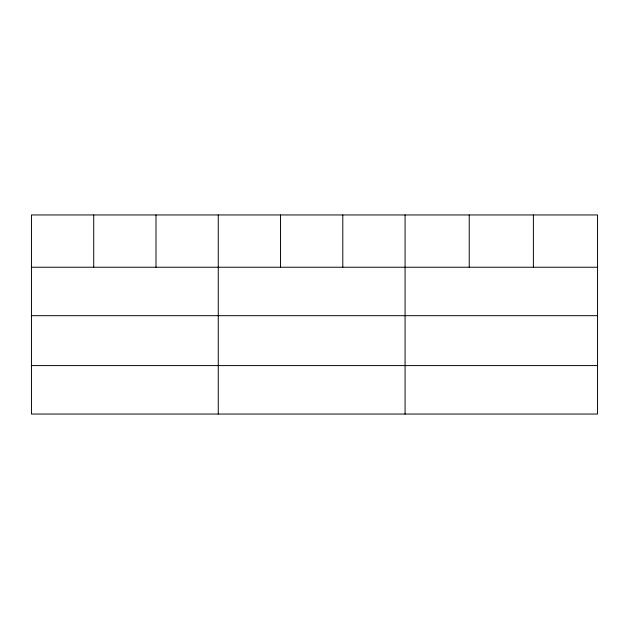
<?xml version="1.0" encoding="UTF-8"?>
<svg xmlns="http://www.w3.org/2000/svg" width="629" height="629" viewBox="0 0 629 629"><rect width="100%" height="100%" fill="white"/><g stroke="black" fill="none" stroke-linecap="round" stroke-linejoin="round"><path stroke-width="0.94" d="M597.55 315.687L597.55 214.953L31.45 214.953L31.45 414.047L597.55 414.047L597.55 315.687L31.45 315.687M31.45 267.231L597.55 267.231M31.45 365.598L597.55 365.598M533.392 214.953L533.392 267.231M469.234 214.953L469.234 267.231M405.076 214.953L405.076 414.047M342.805 214.953L342.805 267.231M280.534 214.953L280.534 267.231M218.263 214.953L218.263 414.047M155.992 214.953L155.992 267.231M93.721 214.953L93.721 267.231"/></g></svg>
